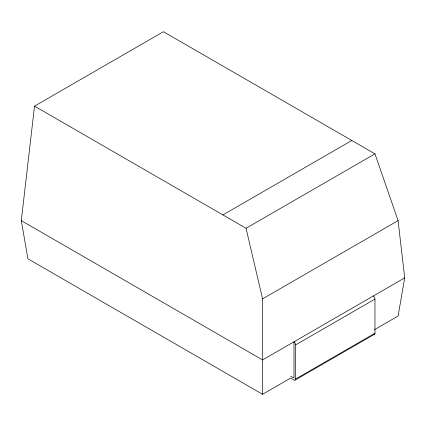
<?xml version="1.0" encoding="UTF-8"?>
<svg xmlns="http://www.w3.org/2000/svg" width="426" height="426" viewBox="0 0 426 426"><rect width="100%" height="100%" fill="white"/><g stroke="black" fill="none" stroke-linecap="round" stroke-linejoin="round"><path stroke-width="0.64" d="M373.298 296.006A2.636 1.523 60 0 1 374.955 299.1L374.955 333.217L295.628 379.018A2.338 1.347 60 0 1 293.977 379.971L290.67 378.064L262.576 394.284L27.908 258.8L21.3 220.636L34.522 106.138L163.424 31.716L374.955 153.845L398.092 220.631L404.7 277.88L398.092 316.044L374.582 329.618M222.915 214.906L351.817 140.484M34.522 106.138L246.052 228.267L374.955 153.845M262.576 394.284L262.576 298.871L398.092 220.631M404.7 277.88L262.576 359.933L21.3 220.636M295.628 379.018L295.628 344.9L374.955 299.1M295.143 380.088L374.47 334.288M290.537 376.078L293.977 378.064L293.977 341.806A2.636 1.523 60 0 1 295.628 344.9M246.052 228.267L262.576 298.871M374.955 333.217A2.338 1.347 60 0 1 373.73 334.357"/></g></svg>
